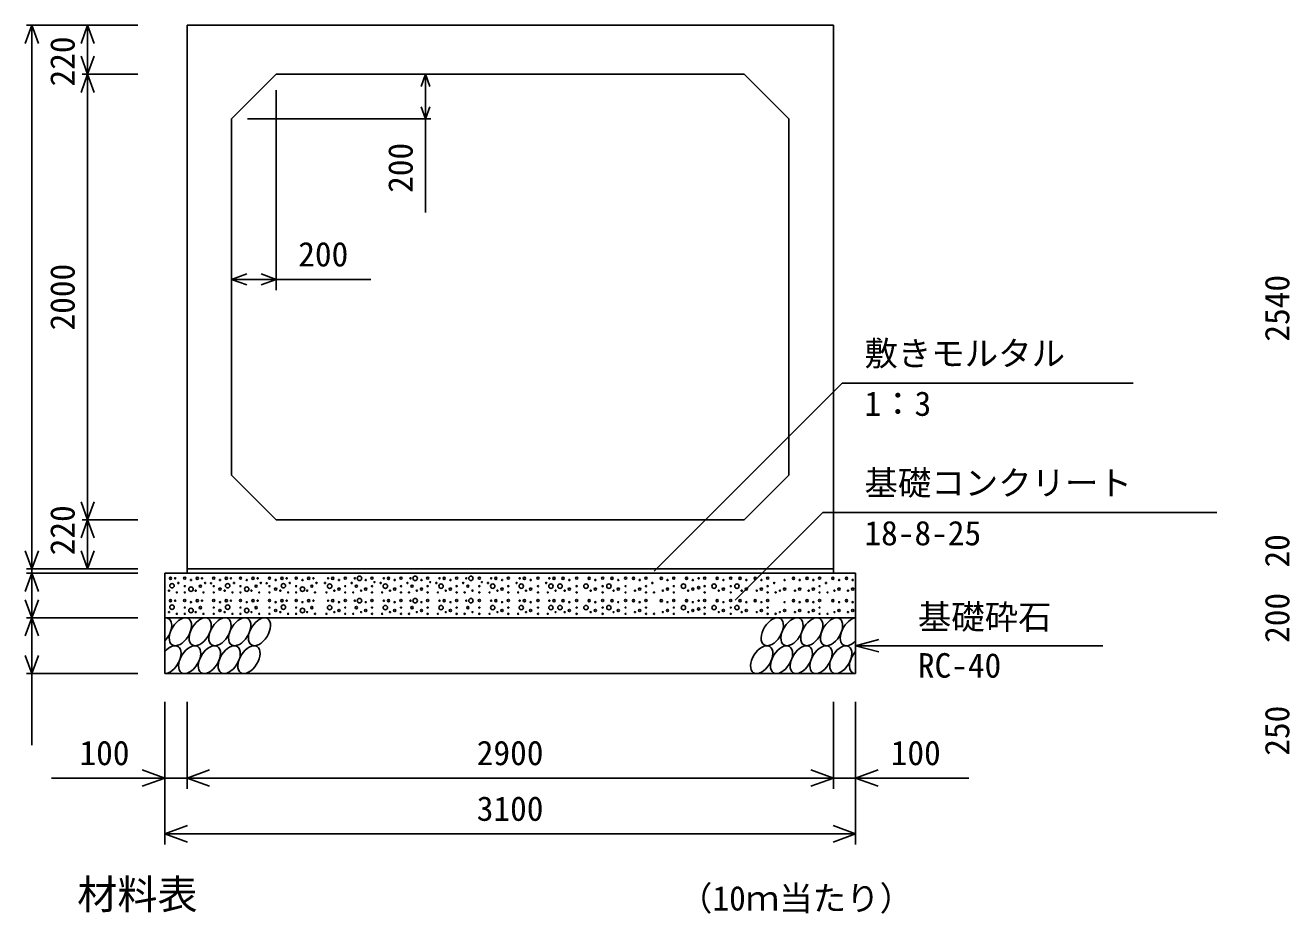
# Model space of a CAD drawing. Units: millimetres, scale not verified. Extents: x -100800 to 100800, y -35640 to 35640.
# Drawn here: x 52864 to 58537, y 5052 to 9040 of the extents above; entities that cross this region are included whole.
import ezdxf
from ezdxf.enums import TextEntityAlignment as Align

# ---------------------------------------------------------------- set-up
doc = ezdxf.new("R2010")
doc.units = ezdxf.units.MM
doc.header["$LTSCALE"] = 120
for name, color, linetype, lineweight in [('0-0_DIM', 7, 'Continuous', 25), ('0-2_HATCH', 6, 'Continuous', 25), ('0-5_OUTLINE', 3, 'Continuous', 25), ('0-7_TXT', 7, 'Continuous', 25)]:
    doc.layers.add(name, color=color, linetype=linetype, lineweight=lineweight)
doc.styles.add('ＭＳ ゴシック', font='')
doc.styles.get('ＭＳ ゴシック').set_extended_font_data('MS Gothic')

msp = doc.modelspace()

# ---------------------------------------------------------------- linework, layer by layer
at = {"layer": '0-0_DIM'}
for p, q in [((52869, 9040.3), (53369.1, 9040.3)), ((52893, 9040.3), (52893, 6600.3)), ((53143, 9040.3), (53143, 8820.3)), ((53119, 8820.3), (53369.1, 8820.3)), ((53143, 6820.3), (53143, 8820.3)), ((54659.5, 8820.3), (54659.5, 8620.3)), ((53989.1, 8748.3), (53989.1, 7851.7)), ((53861.1, 8620.3), (54683.5, 8620.3)), ((54659.5, 8199.5), (54659.5, 8620.3)), ((53789.1, 7899.7), (53989.1, 7899.7)), ((54413.2, 7899.7), (53989.1, 7899.7)), ((56529, 7434.2), (55684.9, 6590.2)), ((56529, 7434.2), (57834.7, 7434.2)), ((53119, 6820.3), (53369.1, 6820.3)), ((53143, 6820.3), (53143, 6600.3)), ((56441.3, 6853.1), (56048.5, 6460.3)), ((56441.3, 6853.1), (58210.3, 6853.1)), ((52869, 6600.3), (53369.1, 6600.3)), ((52893, 6600.3), (52893, 6580.3)), ((52869, 6580.3), (53369.1, 6580.3)), ((52893, 6380.3), (52893, 6580.3)), ((52869, 6380.3), (53369.1, 6380.3)), ((52893, 6380.3), (52893, 6130.3)), ((56589.1, 6255.3), (56693.4, 6283.3)), ((56589.1, 6255.3), (57698, 6255.3)), ((56589.1, 6255.3), (56693.4, 6227.3)), ((52869, 6130.3), (53369.1, 6130.3)), ((52893, 5808.2), (52893, 6130.3)), ((53489.1, 5363.1), (53489.1, 6002.7)), ((53589.1, 5613.1), (53589.1, 6002.7)), ((56489.1, 5613.1), (56489.1, 6002.7)), ((56589.1, 5363.1), (56589.1, 6002.7)), ((52981.1, 5661.1), (53489.1, 5661.1)), ((53489.1, 5661.1), (53589.1, 5661.1)), ((53589.1, 5661.1), (56489.1, 5661.1)), ((53489.1, 5411.1), (56589.1, 5411.1))]:
    msp.add_line(p, q, dxfattribs=at)
for points in [[(52922.6, 8959.1), (52893, 9040.3), (52863.5, 8959.1)], [(53172.6, 8959.1), (53143, 9040.3), (53113.5, 8959.1)], [(53172.6, 8901.5), (53143, 8820.3), (53113.5, 8901.5)], [(53172.6, 8739.1), (53143, 8820.3), (53113.5, 8739.1)], [(54639.8, 8766.2), (54659.5, 8820.3), (54679.2, 8766.2)], [(54639.8, 8674.4), (54659.5, 8620.3), (54679.2, 8674.4)], [(53856.8, 7924.3), (53789.1, 7899.7), (53856.8, 7875)], [(53921.4, 7924.3), (53989.1, 7899.7), (53921.4, 7875)], [(53172.6, 6901.5), (53143, 6820.3), (53113.5, 6901.5)], [(53172.6, 6739.1), (53143, 6820.3), (53113.5, 6739.1)], [(52922.6, 6681.5), (52893, 6600.3), (52863.5, 6681.5)], [(53172.6, 6681.5), (53143, 6600.3), (53113.5, 6681.5)], [(52922.6, 6499.1), (52893, 6580.3), (52863.5, 6499.1)], [(52922.6, 6461.5), (52893, 6380.3), (52863.5, 6461.5)], [(52922.6, 6299.1), (52893, 6380.3), (52863.5, 6299.1)], [(52922.6, 6211.5), (52893, 6130.3), (52863.5, 6211.5)], [(53387.6, 5698), (53489.1, 5661.1), (53387.6, 5624.1)], [(53690.6, 5624.1), (53589.1, 5661.1), (53690.6, 5698)], [(56387.6, 5698), (56489.1, 5661.1), (56387.6, 5624.1)], [(56690.6, 5698), (56589.1, 5661.1), (56690.6, 5624.1)], [(57097.1, 5661.1), (56589.1, 5661.1), (56489.1, 5661.1)], [(53590.6, 5374.1), (53489.1, 5411.1), (53590.6, 5448)], [(56487.6, 5448), (56589.1, 5411.1), (56487.6, 5374.1)]]:
    msp.add_lwpolyline(points, dxfattribs=at)
at = {"layer": '0-2_HATCH'}
for centre, radius in [((53515.1, 6557.5), 5), ((53521.7, 6524.5), 10), ((53536.2, 6557.5), 2.5), ((53550.2, 6536.5), 2.5), ((53579.1, 6558.4), 5), ((53579.1, 6522.5), 2.5), ((53607.1, 6550.5), 2.5), ((53635.1, 6557.5), 5), ((53649.2, 6522.5), 5), ((53656.2, 6557.5), 2.5), ((53670.2, 6536.5), 2.5), ((53696.7, 6535.6), 2.5), ((53709.1, 6558.4), 5), ((53709.1, 6522.5), 2.5), ((53737.1, 6550.5), 2.5), ((53765.1, 6557.5), 5), ((53771.7, 6524.5), 10), ((53786.2, 6557.5), 2.5), ((53800.2, 6536.5), 2.5), ((53829.1, 6558.4), 5), ((53829.1, 6522.5), 2.5), ((53857.1, 6550.5), 2.5), ((53885.1, 6557.5), 5), ((53899.2, 6522.5), 5), ((53906.2, 6557.5), 2.5), ((53920.2, 6536.5), 2.5), ((53946.7, 6535.6), 2.5), ((53959.1, 6558.4), 5), ((53959.1, 6522.5), 2.5), ((53987.1, 6550.5), 2.5), ((54015.1, 6557.5), 5), ((54021.7, 6524.5), 10), ((54036.2, 6557.5), 2.5), ((54050.2, 6536.5), 2.5), ((54079.1, 6558.4), 5), ((54079.1, 6522.5), 2.5), ((54107.1, 6550.5), 2.5), ((54135.1, 6557.5), 5), ((54149.2, 6522.5), 5), ((54156.2, 6557.5), 2.5), ((54170.2, 6536.5), 2.5), ((54208, 6536.5), 2.5), ((54229, 6522.5), 10), ((54222, 6557.5), 2.5), ((54243.1, 6557.5), 5), ((54271.1, 6550.5), 2.5), ((54299.1, 6558.4), 5), ((54299.1, 6522.5), 2.5), ((54328, 6536.5), 2.5), ((54342, 6557.5), 2.5), ((54349, 6522.5), 5), ((54363.1, 6557.5), 10), ((54391.1, 6550.5), 2.5), ((54419.1, 6558.4), 5), ((54419.1, 6522.5), 2.5), ((54430.5, 6540.8), 2.5), ((54458, 6536.5), 2.5), ((54479, 6522.5), 10), ((54472, 6557.5), 2.5), ((54493.1, 6557.5), 5), ((54521.1, 6550.5), 2.5), ((54549.1, 6558.4), 5), ((54549.1, 6522.5), 2.5), ((54578, 6536.5), 2.5), ((54592, 6557.5), 2.5), ((54599, 6522.5), 5), ((54613.1, 6557.5), 10), ((54641.1, 6550.5), 2.5), ((54669.1, 6558.4), 5), ((54669.1, 6522.5), 2.5), ((54680.5, 6540.8), 2.5), ((54708, 6536.5), 2.5), ((54729, 6522.5), 10), ((54722, 6557.5), 2.5), ((54743.1, 6557.5), 5), ((54771.1, 6550.5), 2.5), ((54799.1, 6558.4), 5), ((54799.1, 6522.5), 2.5), ((54828, 6536.5), 2.5), ((54842, 6557.5), 2.5), ((54849, 6522.5), 5), ((54863.1, 6557.5), 10), ((54901, 6558.4), 5), ((54901, 6522.5), 2.5), ((54912.3, 6540.8), 2.5), ((54939.8, 6536.5), 2.5), ((54960.9, 6522.5), 10), ((54953.9, 6557.5), 2.5), ((54974.9, 6557.5), 5), ((55002.9, 6550.5), 2.5), ((55031, 6558.4), 5), ((55031, 6522.5), 2.5), ((55067.9, 6536.5), 2.5), ((55088.9, 6522.5), 10), ((55081.9, 6557.5), 2.5), ((55102.9, 6557.5), 5), ((55131, 6550.5), 2.5), ((55163.9, 6558.4), 5), ((55163.9, 6522.5), 2.5), ((55200.8, 6536.5), 2.5), ((55221.9, 6522.5), 10), ((55214.8, 6557.5), 2.5), ((55235.9, 6557.5), 5), ((55262.5, 6522.5), 10), ((55276.5, 6557.5), 5), ((55304.6, 6550.5), 2.5), ((55337.5, 6558.4), 5), ((55337.5, 6522.5), 2.5), ((55379.4, 6522.5), 10), ((55393.4, 6557.5), 5), ((55421.4, 6550.5), 2.5), ((55454.3, 6558.4), 5), ((55454.3, 6522.5), 2.5), ((55482.1, 6522.5), 10), ((55496.1, 6557.5), 5), ((55524.1, 6550.5), 2.5), ((55557, 6558.4), 5), ((55557, 6522.5), 2.5), ((55592.3, 6557.5), 5), ((55620.3, 6550.5), 2.5), ((55648.4, 6558.4), 5), ((55648.4, 6522.5), 2.5), ((55677.2, 6536.5), 2.5), ((55717.1, 6557.5), 5), ((55745.1, 6550.5), 2.5), ((55773.2, 6558.4), 5), ((55773.2, 6522.5), 2.5), ((55816.5, 6522.5), 10), ((55830.5, 6557.5), 5), ((55858.6, 6550.5), 2.5), ((55884.7, 6557.5), 2.5), ((55912, 6558.4), 5), ((55912, 6522.5), 2.5), ((55953.9, 6522.5), 10), ((55967.9, 6557.5), 5), ((55996, 6550.5), 2.5), ((56028.9, 6558.4), 5), ((56028.9, 6522.5), 2.5), ((56056.6, 6522.5), 10), ((56070.6, 6557.5), 5), ((56098.7, 6550.5), 2.5), ((56138.4, 6557.5), 5), ((56166.4, 6550.5), 2.5), ((56194.5, 6558.4), 5), ((56194.5, 6522.5), 2.5), ((56223.4, 6536.5), 2.5), ((56270.4, 6550.5), 2.5), ((56310.2, 6557.5), 5), ((56338.2, 6550.5), 2.5), ((56371.3, 6557.5), 5), ((56399.3, 6550.5), 2.5), ((56427.3, 6558.4), 5), ((56427.3, 6522.5), 2.5), ((56456.2, 6536.5), 2.5), ((56486.9, 6557.5), 5), ((56515, 6550.5), 2.5), ((56548, 6557.5), 5), ((56576.1, 6550.5), 2.5), ((53508.1, 6502.3), 2.5), ((53543.2, 6494.4), 2.5), ((53579.1, 6494.4), 2.5), ((53607.1, 6509.3), 10), ((53628.1, 6502.3), 2.5), ((53663.2, 6494.4), 2.5), ((53709.1, 6494.4), 2.5), ((53737.1, 6509.3), 5), ((53758.1, 6502.3), 2.5), ((53793.2, 6494.4), 2.5), ((53829.1, 6494.4), 2.5), ((53857.1, 6509.3), 10), ((53878.1, 6502.3), 2.5), ((53913.2, 6494.4), 2.5), ((53959.1, 6494.4), 2.5), ((53987.1, 6509.3), 5), ((54008.1, 6502.3), 2.5), ((54043.2, 6494.4), 2.5), ((54079.1, 6494.4), 2.5), ((54107.1, 6509.3), 10), ((54128.1, 6502.3), 2.5), ((54163.2, 6494.4), 2.5), ((54215, 6494.4), 2.5), ((54250.1, 6502.3), 2.5), ((54271.1, 6509.3), 5), ((54299.1, 6494.4), 2.5), ((54335, 6494.4), 2.5), ((54370.1, 6502.3), 2.5), ((54391.1, 6509.3), 5), ((54419.1, 6494.4), 2.5), ((54465, 6494.4), 2.5), ((54500.1, 6502.3), 2.5), ((54521.1, 6509.3), 5), ((54549.1, 6494.4), 2.5), ((54585, 6494.4), 2.5), ((54620.1, 6502.3), 2.5), ((54641.1, 6509.3), 5), ((54669.1, 6494.4), 2.5), ((54715, 6494.4), 2.5), ((54750.1, 6502.3), 2.5), ((54771.1, 6509.3), 5), ((54799.1, 6494.4), 2.5), ((54835, 6494.4), 2.5), ((54870.1, 6502.3), 2.5), ((54901, 6494.4), 2.5), ((54946.8, 6494.4), 2.5), ((54981.9, 6502.3), 2.5), ((55002.9, 6509.3), 5), ((55031, 6494.4), 2.5), ((55074.9, 6494.4), 2.5), ((55110, 6502.3), 2.5), ((55131, 6509.3), 5), ((55163.9, 6494.4), 2.5), ((55207.8, 6494.4), 2.5), ((55242.9, 6502.3), 2.5), ((55283.6, 6502.3), 2.5), ((55304.6, 6509.3), 5), ((55337.5, 6494.4), 2.5), ((55400.4, 6502.3), 2.5), ((55421.4, 6509.3), 5), ((55454.3, 6494.4), 2.5), ((55503.1, 6502.3), 2.5), ((55524.1, 6509.3), 5), ((55557, 6494.4), 2.5), ((55599.3, 6502.3), 2.5), ((55620.3, 6509.3), 5), ((55648.4, 6494.4), 2.5), ((55684.2, 6494.4), 2.5), ((55724.1, 6502.3), 2.5), ((55745.1, 6509.3), 5), ((55773.2, 6494.4), 2.5), ((55837.5, 6502.3), 2.5), ((55858.6, 6509.3), 5), ((55884.7, 6516.3), 5), ((55912, 6494.4), 2.5), ((55975, 6502.3), 2.5), ((55996, 6509.3), 5), ((56028.9, 6494.4), 2.5), ((56077.6, 6502.3), 2.5), ((56098.7, 6509.3), 5), ((56145.4, 6502.3), 2.5), ((56166.4, 6509.3), 5), ((56194.5, 6494.4), 2.5), ((56230.4, 6494.4), 2.5), ((56249.4, 6502.3), 2.5), ((56270.4, 6509.3), 5), ((56317.2, 6502.3), 2.5), ((56338.2, 6509.3), 5), ((56378.3, 6502.3), 2.5), ((56399.3, 6509.3), 5), ((56427.3, 6494.4), 2.5), ((56463.2, 6494.4), 2.5), ((56494, 6502.3), 2.5), ((56515, 6509.3), 5), ((56555, 6502.3), 2.5), ((56576.1, 6509.3), 5), ((53515.1, 6457.5), 5), ((53521.7, 6428.4), 10), ((53536.2, 6457.5), 2.5), ((53579.1, 6458.4), 5), ((53579.1, 6426.4), 2.5), ((53607.1, 6413.2), 10), ((53607.1, 6450.5), 2.5), ((53635.1, 6457.5), 5), ((53649.2, 6426.4), 5), ((53656.2, 6457.5), 2.5), ((53709.1, 6458.4), 5), ((53709.1, 6426.4), 2.5), ((53737.1, 6413.2), 5), ((53737.1, 6450.5), 2.5), ((53765.1, 6457.5), 5), ((53771.7, 6428.4), 10), ((53786.2, 6457.5), 2.5), ((53829.1, 6458.4), 5), ((53829.1, 6426.4), 2.5), ((53857.1, 6413.2), 10), ((53857.1, 6450.5), 2.5), ((53885.1, 6457.5), 5), ((53899.2, 6426.4), 5), ((53906.2, 6457.5), 2.5), ((53959.1, 6458.4), 5), ((53959.1, 6426.4), 2.5), ((53987.1, 6413.2), 5), ((53987.1, 6450.5), 2.5), ((54015.1, 6457.5), 5), ((54021.7, 6428.4), 10), ((54036.2, 6457.5), 2.5), ((54079.1, 6458.4), 5), ((54079.1, 6426.4), 2.5), ((54107.1, 6413.2), 10), ((54107.1, 6450.5), 2.5), ((54135.1, 6457.5), 5), ((54149.2, 6426.4), 5), ((54156.2, 6457.5), 2.5), ((54229, 6426.4), 10), ((54222, 6457.5), 2.5), ((54243.1, 6457.5), 5), ((54271.1, 6413.2), 5), ((54271.1, 6450.5), 2.5), ((54299.1, 6458.4), 5), ((54299.1, 6426.4), 2.5), ((54342, 6457.5), 2.5), ((54349, 6426.4), 5), ((54363.1, 6457.5), 10), ((54391.1, 6413.2), 5), ((54391.1, 6450.5), 2.5), ((54419.1, 6458.4), 5), ((54419.1, 6426.4), 2.5), ((54479, 6426.4), 10), ((54472, 6457.5), 2.5), ((54493.1, 6457.5), 5), ((54521.1, 6413.2), 5), ((54521.1, 6450.5), 2.5), ((54549.1, 6458.4), 5), ((54549.1, 6426.4), 2.5), ((54592, 6457.5), 2.5), ((54599, 6426.4), 5), ((54613.1, 6457.5), 10), ((54641.1, 6413.2), 5), ((54641.1, 6450.5), 2.5), ((54669.1, 6458.4), 5), ((54669.1, 6426.4), 2.5), ((54729, 6426.4), 10), ((54722, 6457.5), 2.5), ((54743.1, 6457.5), 5), ((54771.1, 6413.2), 5), ((54771.1, 6450.5), 2.5), ((54799.1, 6458.4), 5), ((54799.1, 6426.4), 2.5), ((54842, 6457.5), 2.5), ((54849, 6426.4), 5), ((54863.1, 6457.5), 10), ((54901, 6458.4), 5), ((54901, 6426.4), 2.5), ((54960.9, 6426.4), 10), ((54953.9, 6457.5), 2.5), ((54974.9, 6457.5), 5), ((55002.9, 6413.2), 5), ((55002.9, 6450.5), 2.5), ((55031, 6458.4), 5), ((55031, 6426.4), 2.5), ((55088.9, 6426.4), 10), ((55081.9, 6457.5), 2.5), ((55102.9, 6457.5), 5), ((55131, 6413.2), 5), ((55131, 6450.5), 2.5), ((55163.9, 6458.4), 5), ((55163.9, 6426.4), 2.5), ((55221.9, 6426.4), 10), ((55214.8, 6457.5), 2.5), ((55235.9, 6457.5), 5), ((55262.5, 6426.4), 10), ((55276.5, 6457.5), 5), ((55304.6, 6413.2), 5), ((55304.6, 6450.5), 2.5), ((55337.5, 6458.4), 5), ((55337.5, 6426.4), 2.5), ((55379.4, 6426.4), 10), ((55393.4, 6457.5), 5), ((55421.4, 6413.2), 5), ((55421.4, 6450.5), 2.5), ((55454.3, 6458.4), 5), ((55454.3, 6426.4), 2.5), ((55482.1, 6426.4), 10), ((55496.1, 6457.5), 5), ((55524.1, 6413.2), 5), ((55524.1, 6450.5), 2.5), ((55557, 6458.4), 5), ((55557, 6426.4), 2.5), ((55592.3, 6457.5), 5), ((55620.3, 6413.2), 5), ((55620.3, 6450.5), 2.5), ((55648.4, 6458.4), 5), ((55648.4, 6426.4), 2.5), ((55717.1, 6457.5), 5), ((55745.1, 6413.2), 5), ((55745.1, 6450.5), 2.5), ((55773.2, 6458.4), 5), ((55773.2, 6426.4), 2.5), ((55816.5, 6426.4), 10), ((55830.5, 6457.5), 5), ((55858.6, 6413.2), 5), ((55858.6, 6450.5), 2.5), ((55884.7, 6420.2), 5), ((55884.7, 6457.5), 2.5), ((55912, 6458.4), 5), ((55912, 6426.4), 2.5), ((55953.9, 6426.4), 10), ((55967.9, 6457.5), 5), ((55996, 6413.2), 5), ((55996, 6450.5), 2.5), ((56028.9, 6458.4), 5), ((56028.9, 6426.4), 2.5), ((56056.6, 6426.4), 10), ((56070.6, 6457.5), 5), ((56098.7, 6413.2), 5), ((56098.7, 6450.5), 2.5), ((56138.4, 6457.5), 5), ((56166.4, 6413.2), 5), ((56166.4, 6450.5), 2.5), ((56194.5, 6458.4), 5), ((56194.5, 6426.4), 2.5), ((56270.4, 6413.2), 5), ((56270.4, 6450.5), 2.5), ((56310.2, 6457.5), 5), ((56338.2, 6413.2), 5), ((56338.2, 6450.5), 2.5), ((56371.3, 6457.5), 5), ((56399.3, 6413.2), 5), ((56399.3, 6450.5), 2.5), ((56427.3, 6458.4), 5), ((56427.3, 6426.4), 2.5), ((56486.9, 6457.5), 5), ((56515, 6413.2), 5), ((56515, 6450.5), 2.5), ((56548, 6457.5), 5), ((56576.1, 6413.2), 5), ((56576.1, 6450.5), 2.5), ((53508.1, 6406.2), 2.5), ((53543.2, 6398.4), 2.5), ((53579.1, 6398.4), 2.5), ((53628.1, 6406.2), 2.5), ((53663.2, 6398.4), 2.5), ((53709.1, 6398.4), 2.5), ((53758.1, 6406.2), 2.5), ((53793.2, 6398.4), 2.5), ((53829.1, 6398.4), 2.5), ((53878.1, 6406.2), 2.5), ((53913.2, 6398.4), 2.5), ((53959.1, 6398.4), 2.5), ((54008.1, 6406.2), 2.5), ((54043.2, 6398.4), 2.5), ((54079.1, 6398.4), 2.5), ((54128.1, 6406.2), 2.5), ((54163.2, 6398.4), 2.5), ((54215, 6398.4), 2.5), ((54250.1, 6406.2), 2.5), ((54299.1, 6398.4), 2.5), ((54335, 6398.4), 2.5), ((54370.1, 6406.2), 2.5), ((54419.1, 6398.4), 2.5), ((54465, 6398.4), 2.5), ((54500.1, 6406.2), 2.5), ((54549.1, 6398.4), 2.5), ((54585, 6398.4), 2.5), ((54620.1, 6406.2), 2.5), ((54669.1, 6398.4), 2.5), ((54715, 6398.4), 2.5), ((54750.1, 6406.2), 2.5), ((54799.1, 6398.4), 2.5), ((54835, 6398.4), 2.5), ((54870.1, 6406.2), 2.5), ((54901, 6398.4), 2.5), ((54946.8, 6398.4), 2.5), ((54981.9, 6406.2), 2.5), ((55031, 6398.4), 2.5), ((55074.9, 6398.4), 2.5), ((55110, 6406.2), 2.5), ((55163.9, 6398.4), 2.5), ((55207.8, 6398.4), 2.5), ((55242.9, 6406.2), 2.5), ((55283.6, 6406.2), 2.5), ((55337.5, 6398.4), 2.5), ((55400.4, 6406.2), 2.5), ((55454.3, 6398.4), 2.5), ((55503.1, 6406.2), 2.5), ((55557, 6398.4), 2.5), ((55599.3, 6406.2), 2.5), ((55648.4, 6398.4), 2.5), ((55684.2, 6398.4), 2.5), ((55724.1, 6406.2), 2.5), ((55773.2, 6398.4), 2.5), ((55837.5, 6406.2), 2.5), ((55912, 6398.4), 2.5), ((55975, 6406.2), 2.5), ((56028.9, 6398.4), 2.5), ((56077.6, 6406.2), 2.5), ((56145.4, 6406.2), 2.5), ((56194.5, 6398.4), 2.5), ((56230.4, 6398.4), 2.5), ((56249.4, 6406.2), 2.5), ((56317.2, 6406.2), 2.5), ((56378.3, 6406.2), 2.5), ((56427.3, 6398.4), 2.5), ((56463.2, 6398.4), 2.5), ((56494, 6406.2), 2.5), ((56555, 6406.2), 2.5)]:
    msp.add_circle(centre, radius, dxfattribs=at)
for centre, start_param, end_param in [((53470.8, 6317.8), 4.335544, 6.724593), ((56569.8, 6317.8), 0.419949, 4.357003), ((53512.3, 6192.8), 3.496422, 7.58605), ((56611.4, 6192.8), 1.28053, 3.496422)]:
    msp.add_ellipse(centre, major_axis=(36.4, 58.9), ratio=0.5792, start_param=start_param, end_param=end_param, dxfattribs=at)
for centre in [(53559.5, 6317.8), (53648.2, 6317.8), (53736.9, 6317.8), (53825.6, 6317.8), (53914.3, 6317.8), (56215, 6317.8), (56303.7, 6317.8), (56392.4, 6317.8), (56481.1, 6317.8), (53601, 6192.8), (53689.7, 6192.8), (53778.4, 6192.8), (53867.1, 6192.8), (56167.9, 6192.8), (56256.6, 6192.8), (56345.3, 6192.8), (56434, 6192.8), (56522.7, 6192.8)]:
    msp.add_ellipse(centre, major_axis=(36.4, 58.9), ratio=0.5792, dxfattribs=at)
at = {"layer": '0-5_OUTLINE'}
for p, q in [((53589.1, 6580.3), (53589.1, 9040.3)), ((53989.1, 8820.3), (53789.1, 8620.3)), ((53989.1, 8820.3), (56089.1, 8820.3)), ((56289.1, 8620.3), (56089.1, 8820.3)), ((53789.1, 7020.3), (53789.1, 8620.3)), ((56289.1, 8620.3), (56289.1, 7020.3)), ((53989.1, 6820.3), (53789.1, 7020.3)), ((56289.1, 7020.3), (56089.1, 6820.3)), ((56089.1, 6820.3), (53989.1, 6820.3)), ((56489.1, 6600.3), (53589.1, 6600.3)), ((53489.1, 6580.3), (53489.1, 6130.3)), ((53489.1, 6580.3), (56589.1, 6580.3)), ((56589.1, 6580.3), (56589.1, 6130.3)), ((53489.1, 6380.3), (56589.1, 6380.3)), ((53489.1, 6130.3), (56589.1, 6130.3))]:
    msp.add_line(p, q, dxfattribs=at)
msp.add_lwpolyline([(53589.1, 9040.3), (56489.1, 9040.3), (56489.1, 6580.3)], dxfattribs=at)

# ---------------------------------------------------------------- texts
at = {"layer": '0-0_DIM', "style": 'ＭＳ ゴシック'}
for s, p in [('220', (53118, 8765.6)), ('200', (54634.5, 8288)), ('2000', (53118, 7670.3)), ('2540', (58568, 7620.3)), ('220', (53118, 6661.1)), ('20', (58568, 6606.2)), ('200', (58568, 6267.8)), ('250', (58568, 5761.5))]:
    msp.add_text(s, height=110, rotation=90, dxfattribs=at).set_placement(p, align=Align.BOTTOM_LEFT)
for s, p in [('200', (54088.3, 7924.7)), ('敷きモルタル', (56628.6, 7479.2)), ('1：3', (56628.6, 7254)), ('基礎コンクリート', (56628.6, 6898)), ('18-8-25', (56628.6, 6672.9)), ('基礎砕石', (56868.3, 6296.5)), ('RC-40', (56868.3, 6078.9)), ('100', (53106.7, 5686.1)), ('2900', (54889.1, 5686.1)), ('100', (56746.5, 5686.1)), ('3100', (54889.1, 5436.1))]:
    msp.add_text(s, height=110, dxfattribs=at).set_placement(p, align=Align.BOTTOM_LEFT)
at = {"layer": '0-7_TXT', "style": 'ＭＳ ゴシック'}
for s, height, p in [('材料表', 132, (53096.6, 5033.6)), ('（10ｍ当たり）', 110, (55796.6, 5033.6))]:
    msp.add_text(s, height=height, dxfattribs=at).set_placement(p, align=Align.BOTTOM_LEFT)

doc.saveas('drawing.dxf')
